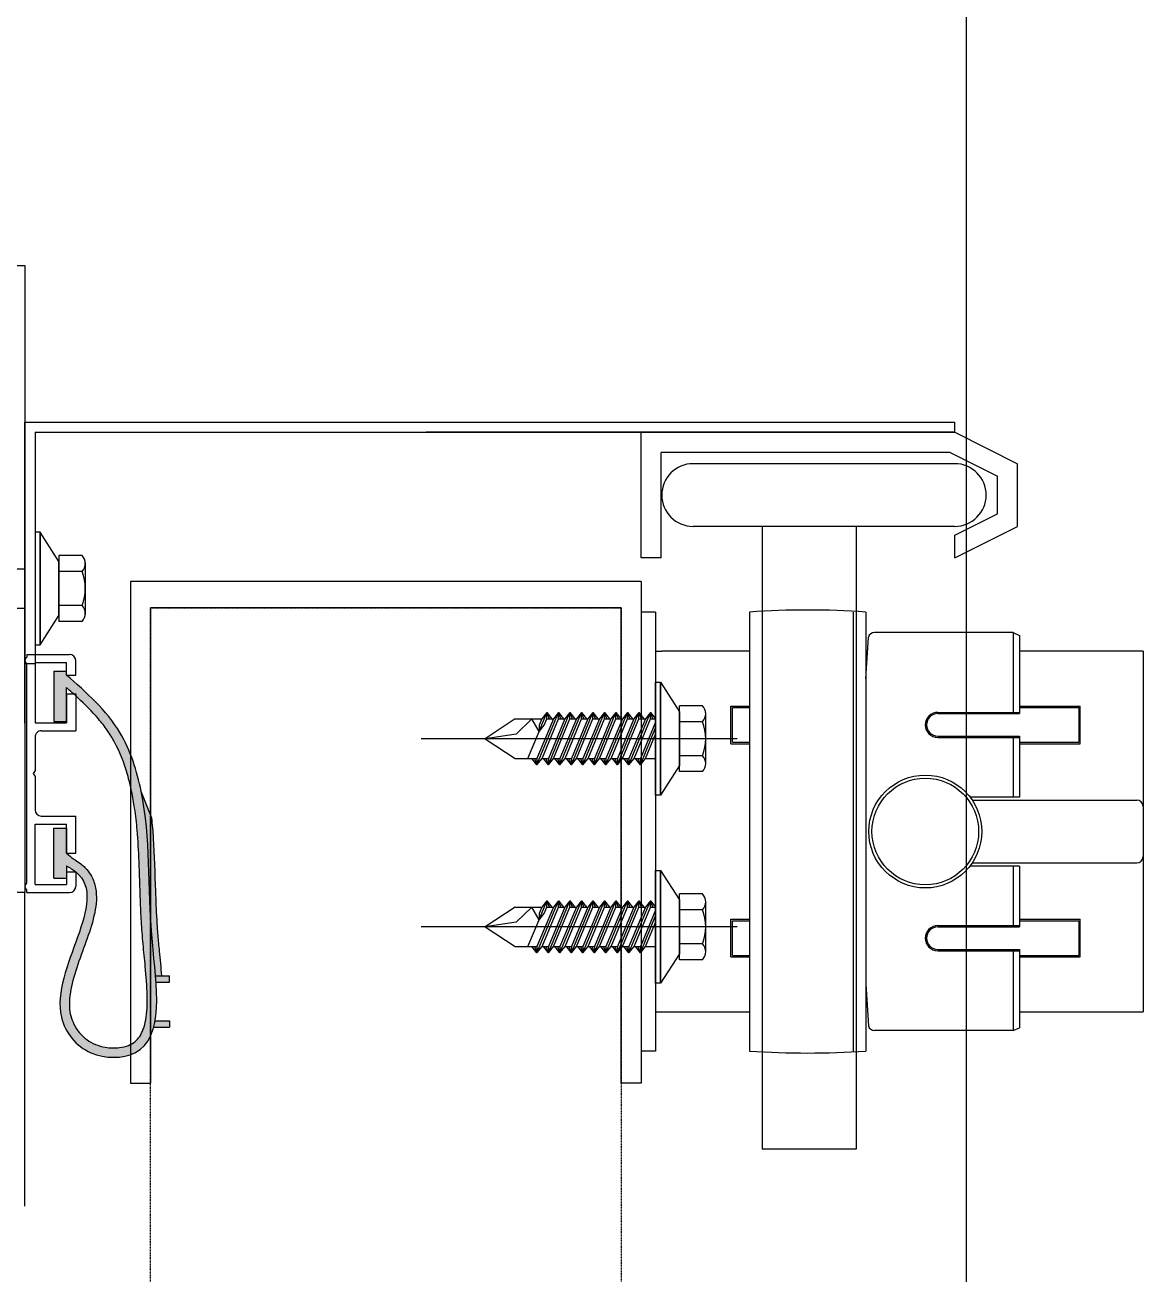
# Model space of a CAD drawing. Extents: x 152195838 to 160350639, y 364657247 to 370318102.
# Drawn here: x 157579797 to 157579975.2, y 365044721.1 to 365044920.2 of the extents above; entities that cross this region are included whole.
import ezdxf

# ---------------------------------------------------------------- set-up
doc = ezdxf.new("R2010")
doc.units = 0
doc.header["$MEASUREMENT"] = 0
doc.linetypes.add('HID', pattern=[2.3, 1.5, -0.8])
for name, color, linetype in [('4A.TEC 벽체 3', 4, 'CONTINUOUS'), ('A-DOOR-DOCKSEAL', 4, 'CONTINUOUS'), ('A-STEEL', 7, 'CONTINUOUS')]:
    doc.layers.add(name, color=color, linetype=linetype)
doc.layers.add('DEFPOINT', color=135, linetype='CONTINUOUS', plot=False)

# ---------------------------------------------------------------- blocks, each defined once
blk = doc.blocks.new('zw$BB1D')
at = {"layer": 'A-DOOR-DOCKSEAL', "ltscale": 0.2}
h = blk.add_hatch(color=9, dxfattribs=at)
h.dxf.hatch_style = 1
edge = h.paths.add_edge_path()
edge.add_line((226.6999999880791, 808.6000000536442), (226.6999999880791, 806.6000000536442))
edge.add_line((226.6999999880791, 806.6000000536442), (234.6999999880791, 806.6000000536442))
edge.add_line((234.6999999880791, 806.6000000536442), (234.6999999880791, 808.6000000536442))
edge.add_line((234.6999999880791, 808.6000000536442), (229.2957146093249, 808.6000000536442))
edge.add_spline(control_points=[(229.2957146167755, 808.6000000536442), (229.6303595304489, 808.9796684682369), (229.9646985530853, 809.3561377823353), (230.3000000119209, 809.7276048362255)], knot_values=[-102.6147864747465, -102.6147864747465, -102.6147864747465, -102.6147864747465, -101.1105262761424, -101.1105262761424, -101.1105262761424, -101.1105262761424], degree=3, periodic=0)
edge.add_line((230.3000000119209, 809.7276048362255), (230.3000000119209, 810.1000000536442))
edge.add_line((230.3000000119209, 810.1000000536442), (230.6381012797356, 810.1000000536442))
edge.add_spline(control_points=[(230.6381012797356, 810.1000000536442), (230.735857129097, 810.2070094048977), (230.8337303996086, 810.3135443031788), (232.0247062444687, 811.6016502678394), (233.1361045241356, 812.7187518179417), (234.88931620121, 814.2116848528385), (235.4880001544952, 814.6790026128292), (236.7241390943527, 815.5408888161182), (237.3599088191986, 815.9329294264317), (239.6141756176949, 817.1431148350239), (241.3657153248787, 817.8079092204571), (244.0538302063942, 818.5823899209499), (244.9598083496094, 818.8036584556103), (246.7596182227135, 819.1842174828053), (247.6500307321548, 819.3432354032993), (249.7106806635857, 819.6544098556042), (250.8783984184265, 819.7874686419964), (253.680243730545, 820.0328359901905), (255.3213847279549, 820.1174273192883), (259.0010759234428, 820.2584900557995), (261.0588532090187, 820.307376652956), (264.3303265571594, 820.4363819658756), (265.4515500664711, 820.4887071549892), (267.7682601809502, 820.6284233033657), (268.9660043120384, 820.7162118256092), (271.3867638707161, 820.9368814527988), (272.5933930873871, 821.0640008747578), (275.3483558297157, 821.3249942362309), (276.8900699615479, 821.4488495886326), (279.7717432379723, 821.5127210319042), (281.1115425825119, 821.450395077467), (282.798805475235, 821.1506160795689), (283.2999699115753, 821.021432608366), (284.1903395652771, 820.7001931965351), (284.5788925290108, 820.5087310373783), (285.2449412345886, 820.0671267807484), (285.5232095122337, 819.8183492720127), (285.9963756203651, 819.2374195158482), (286.1916135549545, 818.905784279108), (286.5125778317451, 818.0791455805302), (286.6330320835114, 817.5916186869144), (286.7866811156273, 816.3452548086643), (286.7701988220215, 815.5540985167027), (286.548090338707, 814.2443957030773), (286.3990674614906, 813.713199287653), (285.9974373579025, 812.7389848530293), (285.7406697869301, 812.2863572537899), (284.7979428768158, 811.0002294480801), (283.9493393301964, 810.2899523675442), (282.5643495321274, 809.593284279108), (282.1145812869072, 809.4236060678959), (281.1926076412201, 809.1859584152699), (280.7128242254257, 809.116586714983), (279.3517003059387, 809.0472588837147), (278.426034450531, 809.130648702383), (276.1828075647354, 809.5483564436436), (274.8345564007759, 809.9503414928913), (272.0903195738792, 810.8861269652843), (270.6946486234665, 811.4187758862972), (267.9280377030373, 812.3921765387058), (266.5581229925156, 812.8345758616924), (264.5416398048401, 813.2449431121349), (263.8787412643433, 813.3394809067249), (262.5588263869286, 813.4038384854794), (261.9006906151772, 813.3735585510731), (260.6027538776398, 813.1298235356808), (259.9626368284225, 812.9141031801701), (258.9988517165184, 812.3841920793056), (258.6504647731781, 812.1426285207272), (258.1623488664627, 811.7204251587391), (258.0053392648697, 811.5697856843472), (257.703735768795, 811.2495392262936), (257.5576714277267, 811.0776842534542), (257.1832112073898, 810.5947440564632), (256.9756710529327, 810.2809508144855), (256.6547855138779, 809.7704429924488), (256.5334930419922, 809.5697371661663), (255.6999999880791, 808.6000000536442)], knot_values=[-100.6054776744148, -100.6054776744148, -100.6054776744148, -100.6054776744148, -100.1679462813862, -100.1679462813862, -95.28942960280605, -95.28942960280605, -92.85017126351599, -92.85017126351599, -90.41091292422593, -90.41091292422593, -84.61950013415449, -84.61950013415449, -81.72379373911878, -81.72379373911878, -78.82808734408306, -78.82808734408306, -74.98539299803426, -74.98539299803426, -69.66656676681201, -69.66656676681201, -63.41667376863385, -63.41667376863385, -60.29172726954477, -60.29172726954477, -57.16678077045568, -57.16678077045568, -54.1735486210714, -54.1735486210714, -50.27423818874973, -50.27423818874973, -46.37492775642805, -46.37492775642805, -44.49890292105002, -44.49890292105002, -42.622878085672, -42.622878085672, -40.74685325029397, -40.74685325029397, -38.87082841491595, -38.87082841491595, -36.99480357953792, -36.99480357953792, -34.41666114050911, -34.41666114050911, -32.58340936956902, -32.58340936956902, -30.75015759862892, -30.75015759862892, -26.94738222369681, -26.94738222369681, -25.24343973426191, -25.24343973426191, -23.53949724482702, -23.53949724482702, -20.66572967644129, -20.66572967644129, -16.92410653492527, -16.92410653492527, -13.18248339340925, -13.18248339340925, -9.440860251893229, -9.440860251893229, -7.591044374500384, -7.591044374500384, -5.741228497107539, -5.741228497107539, -3.891412619714694, -3.891412619714694, -2.7687551913558, -2.7687551913558, -2.207426477176353, -2.207426477176353, -1.646097762996907, -1.646097762996907, -0.6570504809672653, -0.6570504809672653, 0, 0, 0, 0], degree=3, periodic=0)
edge.add_line((255.6999999880791, 808.6000000536442), (251.6999999880791, 808.6000000536442))
edge.add_line((251.6999999880791, 808.6000000536442), (251.6999999880791, 806.6000000536442))
edge.add_line((251.6999999880791, 806.6000000536442), (259.6999999880791, 806.6000000536442))
edge.add_line((259.6999999880791, 806.6000000536442), (259.6999999880791, 808.6000000536442))
edge.add_line((259.6999999880791, 808.6000000536442), (257.6999999880791, 808.6000000536442))
edge.add_spline(control_points=[(257.6999999880791, 808.6000000536442), (258.0210605859756, 809.1308684647083), (258.3421211242676, 809.6617369353771), (258.6999999880791, 810.1000000536442)], knot_values=[0, 0, 0, 0, 1.802775637731995, 1.802775637731995, 1.802775637731995, 1.802775637731995], degree=3, periodic=0)
edge.add_spline(control_points=[(258.6999999880791, 810.1000000536442), (263.3206800222397, 815.7585457265377), (277.4770170450211, 802.8910038769245), (288.5448977351189, 811.7829248607159), (288.451041996479, 820.0444125831127), (285.2894859313965, 822.0375781357288), (283.4487735033035, 822.5208703577518)], knot_values=[1.802775637715781, 1.802775637715781, 1.802775637715781, 1.802775637715781, 25.07894739914613, 32.43066306283472, 39.43827762384147, 45.3976733659044, 45.3976733659044, 45.3976733659044, 45.3976733659044], degree=3, periodic=0)
edge.add_line((283.4487735033035, 822.5208703577518), (283.4487735033035, 825.040066126734))
edge.add_line((283.4487735033035, 825.040066152811), (282.4487735033035, 825.040066152811))
edge.add_line((282.4487735033035, 825.040066152811), (282.4487735033035, 822.736137419939))
edge.add_spline(control_points=[(282.4487735033035, 822.736137419939), (280.6075268983841, 823.0540909469128), (278.4678827524185, 823.0331041514874), (276.2487735152245, 822.8859528005123)], knot_values=[46.4399996553246, 46.4399996553246, 46.4399996553246, 46.4399996553246, 52.01511252839615, 52.01511252839615, 52.01511252839615, 52.01511252839615], degree=3, periodic=0)
edge.add_line((276.2487735152245, 822.8859528005123), (276.2487735152245, 825.040066152811))
edge.add_line((276.2487735152245, 825.040066152811), (275.2487735152245, 825.040066152811))
edge.add_line((275.2487735152245, 825.040066152811), (275.2487735152245, 822.8121962249279))
edge.add_spline(control_points=[(275.2487735152245, 822.8121962249279), (273.4288048148155, 822.6657167971134), (261.7860792279243, 821.351804047823), (253.5794875621796, 822.0968762338161), (245.8919509649277, 820.5325494706631)], knot_values=[52.84870220721898, 52.84870220721898, 52.84870220721898, 52.84870220721898, 57.38249598827551, 81.36806896506658, 81.36806896506658, 81.36806896506658, 81.36806896506658], degree=3, periodic=0)
edge.add_spline(control_points=[(245.8919509649277, 820.5325494706631), (245.8727573156357, 820.5286437571049), (242.6621931195259, 819.8732129633427), (235.1234537959099, 817.5344022810459), (230.0995743274689, 811.7971203625202), (227.3000000119209, 808.6000000536442)], knot_values=[81.36806896506658, 81.36806896506658, 81.36806896506658, 81.36806896506658, 81.42795439420412, 91.38266572863111, 103.9119510143175, 103.9119510143175, 103.9119510143175, 103.9119510143175], degree=3, periodic=0)
edge.add_line((227.3000000119209, 808.6000000536442), (226.7000000104308, 808.6000000536442))
h = blk.add_hatch(color=9, dxfattribs=at)
h.dxf.hatch_style = 1
edge = h.paths.add_edge_path()
edge.add_line((245.8919511443483, 820.5325495071728), (250.1167522072792, 822.2078996002674))
edge.add_spline(control_points=[(250.1167522072792, 822.2078996002674), (251.1773732304573, 822.3294602930546), (252.2323192954063, 822.421405762434), (256.0524247288704, 822.683474034071), (258.8302575945854, 822.7403372824192), (263.2540718913078, 822.8920738995075), (264.771758556366, 822.9535925686359), (267.1436622738838, 823.0946927368641), (267.9501976966858, 823.149860650301), (269.6002294421196, 823.2818603813648), (270.4456495046616, 823.3608758747578), (272.6015904545784, 823.5730628669262), (273.9284952282906, 823.7104522287846), (275.2487735152245, 823.8153995573521)], knot_values=[-76.78903183339983, -76.78903183339983, -76.78903183339983, -76.78903183339983, -73.45698876538198, -73.45698876538198, -64.74521011062181, -64.74521011062181, -60.38932078324173, -60.38932078324173, -58.21137611955169, -58.21137611955169, -56.03343145586165, -56.03343145586165, -52.78284916281989, -52.78284916281989, -52.78284916281989, -52.78284916281989], degree=3, periodic=0)
edge.add_line((275.2487735152245, 823.8153995573521), (275.2487735152245, 822.8121962249279))
edge.add_spline(control_points=[(275.2487735152245, 822.8121962249279), (273.4288048148155, 822.6657167971134), (261.7860793041022, 821.3518040564198), (253.5794876695703, 822.0968762240661), (245.8919511443483, 820.5325495071729)], knot_values=[52.84870220721898, 52.84870220721898, 52.84870220721898, 52.84870220721898, 57.38249598827551, 81.36806877846564, 81.36806877846564, 81.36806877846564, 81.36806877846564], degree=3, periodic=0)
at = {"layer": '4A.TEC 벽체 3', "linetype": 'Continuous'}
blk.add_line((312, 802.0000000298023), (262, 802.0000000298023), dxfattribs=at)
at = {"layer": 'A-DOOR-DOCKSEAL', "color": 9, "ltscale": 0.2}
for p, q in [((223.5001702904701, 980.2008111774921), (223.5001702904701, 960.5008111894131)), ((223.5001702904701, 980.2008111774921), (281.0001702904701, 980.2008111774921)), ((248.2501702904701, 980.2008111774921), (256.2501702904701, 980.2008111774921)), ((281.0001702904701, 960.5008111894131), (281.0001702904701, 980.2008111774921)), ((247.2501702904701, 952.9841259419918), (247.2501702904701, 979.2008111774921)), ((257.2501702904701, 952.9841259419918), (257.2501702904701, 979.2008111774921)), ((232.2501702904701, 960.5008111894131), (232.2501702904701, 970.2008111774921)), ((238.2501702904701, 970.2008111774921), (232.2501702904701, 970.2008111774921)), ((232.5001702904701, 960.5008111894131), (232.5001702904701, 969.9508111774921)), ((232.5001702904701, 969.9508111774921), (238.0001702904701, 969.9508111774921)), ((238.0001702904701, 960.5008111894131), (238.0001702904701, 969.9508111774921)), ((238.2501702904701, 960.5008111894131), (238.2501702904701, 970.2008111774921)), ((266.2501702904701, 960.5008111894131), (266.2501702904701, 970.2008111774921)), ((272.2501702904701, 970.2008111774921), (266.2501702904701, 970.2008111774921)), ((266.5001702904701, 960.5008111894131), (266.5001702904701, 969.9508111774921)), ((266.5001702904701, 969.9508111774921), (272.0001702904701, 969.9508111774921)), ((272.0001702904701, 960.5008111894131), (272.0001702904701, 969.9508111774921)), ((272.2501702904701, 960.5008111894131), (272.2501702904701, 970.2008111774921)), ((188.6000000238419, 950.2008111476898), (193.6000000238419, 960.2008111476898)), ((203.6000000238419, 960.2008111774921), (193.6000000238419, 960.2008111476898)), ((208.6000000238419, 950.2008111774921), (203.6000000238419, 960.2008111774921)), ((220.5001702904701, 959.5008111894131), (220.9703502058983, 960.5008111894131)), ((220.9703502058983, 960.5008111894131), (233.4501702785492, 960.5008111894131)), ((233.2501702904701, 947.5008111894131), (233.2501702904701, 960.5008111894131)), ((233.4501702785492, 947.5008111894131), (233.4501702785492, 960.5008111894131)), ((237.0501702427864, 947.5008111894131), (237.0501702427864, 960.5008111894131)), ((237.0501702427864, 960.5008111894131), (246.7501702904701, 960.5008111894131)), ((237.2501702904701, 947.5008111894131), (237.2501702904701, 960.5008111894131)), ((246.7501702904701, 960.5008111894131), (246.7501702904701, 952.6247145831585)), ((257.7501702904701, 960.5008111894131), (267.4501702785492, 960.5008111894131)), ((257.7501702904701, 960.5008111894131), (257.7501702904701, 952.6247145831585)), ((267.2501702904701, 947.5008111894131), (267.2501702904701, 960.5008111894131)), ((267.4501702785492, 947.5008111894131), (267.4501702785492, 960.5008111894131)), ((271.0501702427864, 947.5008111894131), (271.0501702427864, 960.5008111894131)), ((271.0501702427864, 960.5008111894131), (283.5299903154373, 960.5008111894131)), ((271.2501702904701, 947.5008111894131), (271.2501702904701, 960.5008111894131)), ((284.0001702904701, 959.5008111894131), (283.5299903154373, 960.5008111894131)), ((220.5001702904701, 959.5008111894131), (220.5001702904701, 937.4142181575298)), ((220.5001702904701, 959.5008111894131), (233.4501702785492, 959.5008111894131)), ((237.0501702427864, 959.5008111894131), (246.7501702904701, 959.5008111894131)), ((257.7501702904701, 959.5008111894131), (267.4501702785492, 959.5008111894131)), ((271.0501702427864, 959.5008111894131), (284.0001702904701, 959.5008111894131)), ((284.0001702904701, 959.5008111894131), (284.0001702904701, 937.4142181575298)), ((191.8000000119209, 949.4453936219215), (195.5777087807655, 957.0008111596107)), ((201.6222912073135, 957.0008111894131), (195.5777087807655, 957.0008111596107)), ((205.0222912430763, 950.2008111774921), (201.6222912073135, 957.0008111894131)), ((187, 802), (187, 950.2008111476898)), ((188.6000000238419, 950.2008111476898), (187, 950.2008111476898)), ((188.6000000238419, 950.2008111476898), (188.6000000238419, 865.9372361898422)), ((188.6000000238419, 803.6000000238419), (188.6000000238419, 950.2008111476898)), ((193.6000000238419, 950.2008111476898), (193.6000000238419, 908.5008111596107)), ((203.6000000238419, 950.2008111774921), (203.6000000238419, 908.5008111894131)), ((208.6000000238419, 950.2008111774921), (205.0222912430763, 950.2008111774921)), ((191.8000000119209, 949.4453936219215), (191.8000000119209, 903.4008111357689)), ((227.9210307002068, 936.0008111894131), (221.256607234478, 936.4443330466747)), ((223.5001702904701, 936.1184046566486), (223.5001702904701, 936.0008111894131)), ((276.5793098211288, 936.0008111894131), (283.2437332868576, 936.4443330466747)), ((281.0001702904701, 936.1184046566486), (281.0001702904701, 936.0008111894131)), ((203.6000000238419, 934.5008111894131), (213.3999999761581, 934.5008111894131)), ((204.9479207396507, 934.5008111894131), (217.6501702666283, 934.5008111894131)), ((217.2501702904701, 936.0008111894131), (287.2501702904701, 936.0008111894131)), ((217.6501702666283, 934.5008111894131), (287.2501702904701, 934.5008111894131)), ((287.2501702904701, 934.5008111894131), (302.9118862748146, 934.5008111894131)), ((302.9118862748146, 934.5008111894131), (302.9118862748146, 919.5008111894131)), ((217.2501702904701, 934.0008111894131), (287.2501702904701, 934.0008111894131)), ((203.6000000238419, 919.5008111894131), (213.3999999761581, 919.5008111894131)), ((204.9479207396507, 919.5008111894131), (217.6501702666283, 919.5008111894131)), ((217.2501702904701, 919.5008111894131), (287.2501702904701, 919.5008111894131)), ((217.6501702666283, 919.5008111894131), (287.2501702904701, 919.5008111894131)), ((287.2501702904701, 919.5008111894131), (302.9118862748146, 919.5008111894131)), ((217.2501702904701, 917.5008111894131), (287.2501702904701, 917.5008111894131)), ((223.5001702904701, 917.5008111894131), (223.5001702904701, 903.5008111894131)), ((232.2501702904701, 914.5008111894131), (232.2501702904701, 917.5008111894131)), ((232.5001702904701, 914.7508111894131), (232.5001702904701, 917.5008111894131)), ((238.0001702904701, 914.7508111894131), (238.0001702904701, 917.5008111894131)), ((238.2501702904701, 914.5008111894131), (238.2501702904701, 917.5008111894131)), ((266.2501702904701, 914.5008111894131), (266.2501702904701, 917.5008111894131)), ((266.5001702904701, 914.7508111894131), (266.5001702904701, 917.5008111894131)), ((272.0001702904701, 914.7508111894131), (272.0001702904701, 917.5008111894131)), ((272.2501702904701, 914.5008111894131), (272.2501702904701, 917.5008111894131)), ((281.0001702904701, 902.5008111894131), (281.0001702904701, 917.5008111894131)), ((238.2501702904701, 914.5008111894131), (232.2501702904701, 914.5008111894131)), ((238.0001702904701, 914.7508111894131), (232.5001702904701, 914.7508111894131)), ((237.4501702785492, 915.5008111894131), (237.4501702785492, 865.1478964984417)), ((272.2501702904701, 914.5008111894131), (266.2501702904701, 914.5008111894131)), ((272.0001702904701, 914.7508111894131), (266.5001702904701, 914.7508111894131)), ((267.4501702785492, 915.5008111894131), (267.4501702785492, 865.1478964984417)), ((241.5204896330833, 910.5008111894131), (233.3798508644104, 910.5008111894131)), ((271.5204896330833, 910.5008111894131), (263.3798508644104, 910.5008111894131)), ((232.2001702785492, 910.0008111894131), (232.2001702785492, 906.300811201334)), ((234.7366240024567, 910.0008111894131), (234.7366240024567, 906.300811201334)), ((240.1637165546417, 910.0008111894131), (240.1637165546417, 906.300811201334)), ((242.7001702785492, 910.0008111894131), (242.7001702785492, 906.300811201334)), ((262.2001702785492, 910.0008111894131), (262.2001702785492, 906.300811201334)), ((264.7366240024567, 910.0008111894131), (264.7366240024567, 906.300811201334)), ((270.1637165546417, 910.0008111894131), (270.1637165546417, 906.300811201334)), ((272.7001702785492, 910.0008111894131), (272.7001702785492, 906.300811201334)), ((242.7001702785492, 906.300811201334), (232.2001702785492, 906.300811201334)), ((272.7001702785492, 906.300811201334), (262.2001702785492, 906.300811201334)), ((208.6000000238419, 903.4008111655712), (191.8000000119209, 903.4008111357689)), ((208.6000000238419, 903.4008111655712), (208.6000000238419, 900.2008111774921)), ((217.2501702904701, 902.5008111894131), (287.2501702904701, 902.5008111894131)), ((217.2501702904701, 902.5008111894131), (217.2501702904701, 900.2008111774921)), ((223.5001702904701, 902.5008111894131), (223.5001702904701, 903.5008111894131)), ((234.3001702427864, 901.6853574812412), (234.3001702427864, 902.5008111894131)), ((241.6001702547073, 900.1009316146374), (235.6955689191818, 902.5008111894131)), ((240.6001702547073, 900.9050318300724), (240.6001702547073, 902.5008111894131)), ((264.3001702427864, 901.6853574812412), (264.3001702427864, 902.5008111894131)), ((271.6001702547073, 900.1009316146374), (265.6955689191818, 902.5008111894131)), ((270.6001702547073, 900.9050318300724), (270.6001702547073, 902.5008111894131)), ((281.0001702904701, 902.5008111894131), (281.0001702904701, 903.5008111894131)), ((287.2501702904701, 902.5008111894131), (287.2501702904701, 900.2008111774921)), ((208.6000000238419, 900.2008111774921), (188.6000000238419, 900.2008111476898)), ((212.3999999761581, 900.2008111774921), (212.3999999761581, 818.800811201334)), ((212.3999999761581, 900.2008111774921), (292.3999999761581, 900.2008111774921)), ((217.2501702904701, 900.2008111774921), (287.2501702904701, 900.2008111774921)), ((241.6001702547073, 898.2679316103458), (233.3001702427864, 901.6853574812412)), ((241.6001702547073, 898.2679316103458), (233.3001702427864, 901.6853574812412)), ((234.3001702427864, 899.8523574769497), (234.3001702427864, 900.8812573254108)), ((271.6001702547073, 898.2679316103458), (263.3001702427864, 901.6853574812412)), ((271.6001702547073, 898.2679316103458), (263.3001702427864, 901.6853574812412)), ((264.3001702427864, 899.8523574769497), (264.3001702427864, 900.8812573254108)), ((292.3999999761581, 900.2008111774921), (292.3999999761581, 897.0008111894131)), ((241.6001702547073, 896.4349316060543), (233.3001702427864, 899.8523574769497)), ((241.6001702547073, 896.4349316060543), (233.3001702427864, 899.8523574769497)), ((234.3001702427864, 898.0193575322628), (234.3001702427864, 899.0482573211193)), ((240.6001702547073, 899.0720318257809), (240.6001702547073, 900.1009316146374)), ((240.6001702547073, 897.2390318214893), (240.6001702547073, 898.2679316103458)), ((271.6001702547073, 896.4349316060543), (263.3001702427864, 899.8523574769497)), ((271.6001702547073, 896.4349316060543), (263.3001702427864, 899.8523574769497)), ((264.3001702427864, 898.0193575322628), (264.3001702427864, 899.0482573211193)), ((270.6001702547073, 899.0720318257809), (270.6001702547073, 900.1009316146374)), ((270.6001702547073, 897.2390318214893), (270.6001702547073, 898.2679316103458)), ((216.6000000238419, 897.0008111894131), (216.6000000238419, 822.0008111894131)), ((292.3999999761581, 897.0008111894131), (216.6000000238419, 897.0008111894131)), ((241.6001702547073, 894.6019316017628), (233.3001702427864, 898.0193575322628)), ((241.6001702547073, 894.6019316017628), (233.3001702427864, 898.0193575322628)), ((241.6001702547073, 892.7689316570759), (233.3001702427864, 896.1863575279713)), ((241.6001702547073, 892.7689316570759), (233.3001702427864, 896.1863575279713)), ((234.3001702427864, 896.1863575279713), (234.3001702427864, 897.2152573168278)), ((240.6001702547073, 895.4060318171978), (240.6001702547073, 896.4349316060543)), ((271.6001702547073, 894.6019316017628), (263.3001702427864, 898.0193575322628)), ((271.6001702547073, 894.6019316017628), (263.3001702427864, 898.0193575322628)), ((271.6001702547073, 892.7689316570759), (263.3001702427864, 896.1863575279713)), ((271.6001702547073, 892.7689316570759), (263.3001702427864, 896.1863575279713)), ((264.3001702427864, 896.1863575279713), (264.3001702427864, 897.2152573168278)), ((270.6001702547073, 895.4060318171978), (270.6001702547073, 896.4349316060543)), ((241.6001702547073, 890.9359316527843), (233.3001702427864, 894.3533575236797)), ((241.6001702547073, 890.9359316527843), (233.3001702427864, 894.3533575236797)), ((234.3001702427864, 894.3533575236797), (234.3001702427864, 895.3822573125362)), ((240.6001702547073, 893.5730318129063), (240.6001702547073, 894.6019316017628)), ((271.6001702547073, 890.9359316527843), (263.3001702427864, 894.3533575236797)), ((271.6001702547073, 890.9359316527843), (263.3001702427864, 894.3533575236797)), ((264.3001702427864, 894.3533575236797), (264.3001702427864, 895.3822573125362)), ((270.6001702547073, 893.5730318129063), (270.6001702547073, 894.6019316017628)), ((241.6001702547073, 889.1029316484928), (233.3001702427864, 892.5203575193882)), ((241.6001702547073, 889.1029316484928), (233.3001702427864, 892.5203575193882)), ((234.3001702427864, 892.5203575193882), (234.3001702427864, 893.5492573082447)), ((240.6001702547073, 891.7400318086147), (240.6001702547073, 892.7689316570759)), ((271.6001702547073, 889.1029316484928), (263.3001702427864, 892.5203575193882)), ((271.6001702547073, 889.1029316484928), (263.3001702427864, 892.5203575193882)), ((264.3001702427864, 892.5203575193882), (264.3001702427864, 893.5492573082447)), ((270.6001702547073, 891.7400318086147), (270.6001702547073, 892.7689316570759)), ((241.6001702547073, 887.2699316442013), (233.3001702427864, 890.6873575150967)), ((241.6001702547073, 887.2699316442013), (233.3001702427864, 890.6873575150967)), ((234.3001702427864, 890.6873575150967), (234.3001702427864, 891.7162573039532)), ((240.6001702547073, 889.9070318639278), (240.6001702547073, 890.9359316527843)), ((271.6001702547073, 887.2699316442013), (263.3001702427864, 890.6873575150967)), ((271.6001702547073, 887.2699316442013), (263.3001702427864, 890.6873575150967)), ((264.3001702427864, 890.6873575150967), (264.3001702427864, 891.7162573039532)), ((270.6001702547073, 889.9070318639278), (270.6001702547073, 890.9359316527843)), ((241.6001702547073, 885.4369316399097), (233.3001702427864, 888.8543575108051)), ((241.6001702547073, 885.4369316399097), (233.3001702427864, 888.8543575108051)), ((234.3001702427864, 888.8543575108051), (234.3001702427864, 889.8832572996616)), ((240.6001702547073, 888.0740318596363), (240.6001702547073, 889.1029316484928)), ((271.6001702547073, 885.4369316399097), (263.3001702427864, 888.8543575108051)), ((271.6001702547073, 885.4369316399097), (263.3001702427864, 888.8543575108051)), ((264.3001702427864, 888.8543575108051), (264.3001702427864, 889.8832572996616)), ((270.6001702547073, 888.0740318596363), (270.6001702547073, 889.1029316484928)), ((241.6001702547073, 883.6039316356182), (233.3001702427864, 887.0213575065136)), ((241.6001702547073, 883.6039316356182), (233.3001702427864, 887.0213575065136)), ((234.3001702427864, 887.0213575065136), (234.3001702427864, 888.0502572953701)), ((240.6001702547073, 886.2410318553448), (240.6001702547073, 887.2699316442013)), ((271.6001702547073, 883.6039316356182), (263.3001702427864, 887.0213575065136)), ((271.6001702547073, 883.6039316356182), (263.3001702427864, 887.0213575065136)), ((264.3001702427864, 887.0213575065136), (264.3001702427864, 888.0502572953701)), ((270.6001702547073, 886.2410318553448), (270.6001702547073, 887.2699316442013)), ((236.3083362579346, 883.9497810900211), (233.3001702427864, 885.1883575022221)), ((236.3083362579346, 883.9497810900211), (233.3001702427864, 885.1883575022221)), ((234.3001702427864, 885.1883575022221), (234.3001702427864, 886.2172572910786)), ((234.3001702427864, 880.1318111717701), (234.3001702427864, 884.384257286787)), ((240.6001702547073, 884.4080318510532), (240.6001702547073, 885.4369316399097)), ((266.3083362579346, 883.9497810900211), (263.3001702427864, 885.1883575022221)), ((266.3083362579346, 883.9497810900211), (263.3001702427864, 885.1883575022221)), ((264.3001702427864, 885.1883575022221), (264.3001702427864, 886.2172572910786)), ((264.3001702427864, 880.1318111717701), (264.3001702427864, 884.384257286787)), ((270.6001702547073, 884.4080318510532), (270.6001702547073, 885.4369316399097)), ((240.6001702547073, 880.1318111717701), (240.6001702547073, 883.6039316356182)), ((270.6001702547073, 880.1318111717701), (270.6001702547073, 883.6039316356182)), ((276.2487735152245, 825.040066152811), (275.2487735152245, 825.040066152811)), ((275.2487735152245, 822.8121962249279), (275.2487735152245, 825.040066152811)), ((276.2487735152245, 822.8859528005123), (276.2487735152245, 825.040066152811)), ((282.4487735033035, 825.040066152811), (283.4487735033035, 825.040066152811)), ((282.4487735033035, 822.736137419939), (282.4487735033035, 825.040066152811)), ((283.4487735033035, 822.5208703577518), (283.4487735033035, 825.040066152811)), ((216.6000000238419, 822.0008111894131), (292.3999999761581, 822.0008111894131)), ((250.1167522072792, 822.2078996002674), (245.8919509649277, 820.5325494706631)), ((212.3999999761581, 818.800811201334), (292.3999999761581, 818.800811201334)), ((208.25, 811.1000000536442), (208.25, 807.4000000059605)), ((209.4296805858612, 811.6000000536442), (217.5703193545341, 811.6000000536442)), ((210.7864537239075, 811.1000000536442), (210.7864537239075, 807.4000000059605)), ((216.2135462164879, 811.1000000536442), (216.2135462164879, 807.4000000059605)), ((218.75, 811.1000000536442), (218.75, 807.4000000059605)), ((224, 802.3000000417233), (224, 809.1000000536442)), ((227.3000000119209, 810.1000000536442), (225, 810.1000000536442)), ((227.3000000119209, 808.6000000536442), (225.3000000119209, 808.6000000536442)), ((225.3000000119209, 803.6000000536442), (225.3000000119209, 808.6000000536442)), ((227.3000000119209, 808.6000000536442), (226.6999999880791, 808.6000000536442)), ((226.6999999880791, 806.6000000536442), (226.6999999880791, 808.6000000536442)), ((227.3000000119209, 808.6000000536442), (227.3000000119209, 810.1000000536442)), ((234.6999999880791, 808.6000000536442), (229.2957146167755, 808.6000000536442)), ((230.3000000119209, 808.6000000536442), (230.3000000119209, 810.1000000536442)), ((230.3000000119209, 810.1000000536442), (236.1999999880791, 810.1000000536442)), ((230.3000000119209, 808.6000000536442), (234.8999999761581, 808.6000000536442)), ((234.6999999880791, 806.6000000536442), (234.6999999880791, 808.6000000536442)), ((234.8999999761581, 803.6000000536442), (234.8999999761581, 808.6000000536442)), ((236.1999999880791, 804.6000000536442), (236.1999999880791, 810.1000000536442)), ((249.8000000119209, 804.6000000536442), (249.8000000119209, 810.1000000536442)), ((255.6999999880791, 810.1000000536442), (249.8000000119209, 810.1000000536442)), ((255.6999999880791, 808.6000000536442), (251.0999999642372, 808.6000000536442)), ((251.0999999642372, 803.6000000536442), (251.0999999642372, 808.6000000536442)), ((251.6999999880791, 806.6000000536442), (251.6999999880791, 808.6000000536442)), ((251.6999999880791, 808.6000000536442), (255.6999999880791, 808.6000000536442)), ((255.6999999880791, 808.6000000536442), (255.6999999880791, 810.1000000536442)), ((257.6999999880791, 808.6000000536442), (259.6999999880791, 808.6000000536442)), ((258.6999999880791, 810.1000000536442), (261, 810.1000000536442)), ((258.6999999880791, 808.6000000536442), (258.6999999880791, 810.1000000536442)), ((258.6999999880791, 808.6000000536442), (260.6999999880791, 808.6000000536442)), ((259.6999999880791, 806.6000000536442), (259.6999999880791, 808.6000000536442)), ((260.6999999880791, 803.6000000536442), (260.6999999880791, 808.6000000536442)), ((262, 802.3000000417233), (262, 809.1000000536442)), ((208.25, 807.4000000059605), (218.75, 807.4000000059605)), ((226.6999999880791, 806.6000000536442), (234.6999999880791, 806.6000000536442)), ((259.6999999880791, 806.6000000536442), (251.6999999880791, 806.6000000536442)), ((188.6000000238419, 803.6000000238419), (225.4999998211861, 803.6000000536442)), ((225.3000000119209, 803.6000000536442), (234.8999999761581, 803.6000000536442)), ((225.4999998211861, 803.6000000536442), (225.4999998211861, 802.0000000298023)), ((237.1999999880791, 803.6000000536442), (242.5, 803.6000000536442)), ((242.5, 803.6000000536442), (243, 803.3000000417233)), ((243, 803.3000000417233), (243.5, 803.6000000536442)), ((243.5, 803.6000000536442), (248.8000000119209, 803.6000000536442)), ((260.6999999880791, 803.6000000536442), (251.0999999642372, 803.6000000536442)), ((234.9557422399521, 802.0000000298023), (187, 802)), ((210.3500000238419, 793.1264654099941), (210.3499999642372, 802.0000000298023)), ((216.6500000357628, 793.906791061163), (216.6499999761581, 802.0000000298023)), ((224, 802.3000000417233), (224.4399999976158, 802.3000000417233)), ((260.4419798851013, 802.3000000417233), (225.5580201148987, 802.3000000417233)), ((262, 802.3000000417233), (261.5600000023842, 802.3000000417233))]:
    blk.add_line(p, q, dxfattribs=at)
for points in [[(233.1501702666283, 906.300811201334), (241.7501702904701, 906.300811201334), (246.4501702785492, 903.300811201334), (228.4501702785492, 903.300811201334)], [(263.1501702666283, 906.300811201334), (271.7501702904701, 906.300811201334), (276.4501702785492, 903.300811201334), (258.4501702785492, 903.300811201334)], [(228.4501702785492, 903.300811201334), (246.4501702785492, 903.300811201334), (246.4501702785492, 902.5008111894131), (228.4501702785492, 902.5008111894131)], [(258.4501702785492, 903.300811201334), (276.4501702785492, 903.300811201334), (276.4501702785492, 902.5008111894131), (258.4501702785492, 902.5008111894131)], [(233.3001702427864, 901.6853574812412), (234.3001702427864, 900.8812573254108), (240.6001702547073, 898.2679316103458), (241.6001702547073, 898.2679316103458), (240.6001702547073, 899.0720318257809), (234.3001702427864, 901.6853574812412)], [(263.3001702427864, 901.6853574812412), (264.3001702427864, 900.8812573254108), (270.6001702547073, 898.2679316103458), (271.6001702547073, 898.2679316103458), (270.6001702547073, 899.0720318257809), (264.3001702427864, 901.6853574812412)], [(233.3001702427864, 899.8523574769497), (234.3001702427864, 899.0482573211193), (240.6001702547073, 896.4349316060543), (241.6001702547073, 896.4349316060543), (240.6001702547073, 897.2390318214893), (234.3001702427864, 899.8523574769497)], [(263.3001702427864, 899.8523574769497), (264.3001702427864, 899.0482573211193), (270.6001702547073, 896.4349316060543), (271.6001702547073, 896.4349316060543), (270.6001702547073, 897.2390318214893), (264.3001702427864, 899.8523574769497)], [(233.3001702427864, 898.0193575322628), (234.3001702427864, 897.2152573168278), (240.6001702547073, 894.6019316017628), (241.6001702547073, 894.6019316017628), (240.6001702547073, 895.4060318171978), (234.3001702427864, 898.0193575322628)], [(233.3001702427864, 896.1863575279713), (234.3001702427864, 895.3822573125362), (240.6001702547073, 892.7689316570759), (241.6001702547073, 892.7689316570759), (240.6001702547073, 893.5730318129063), (234.3001702427864, 896.1863575279713)], [(263.3001702427864, 898.0193575322628), (264.3001702427864, 897.2152573168278), (270.6001702547073, 894.6019316017628), (271.6001702547073, 894.6019316017628), (270.6001702547073, 895.4060318171978), (264.3001702427864, 898.0193575322628)], [(263.3001702427864, 896.1863575279713), (264.3001702427864, 895.3822573125362), (270.6001702547073, 892.7689316570759), (271.6001702547073, 892.7689316570759), (270.6001702547073, 893.5730318129063), (264.3001702427864, 896.1863575279713)], [(233.3001702427864, 894.3533575236797), (234.3001702427864, 893.5492573082447), (240.6001702547073, 890.9359316527843), (241.6001702547073, 890.9359316527843), (240.6001702547073, 891.7400318086147), (234.3001702427864, 894.3533575236797)], [(263.3001702427864, 894.3533575236797), (264.3001702427864, 893.5492573082447), (270.6001702547073, 890.9359316527843), (271.6001702547073, 890.9359316527843), (270.6001702547073, 891.7400318086147), (264.3001702427864, 894.3533575236797)], [(233.3001702427864, 892.5203575193882), (234.3001702427864, 891.7162573039532), (240.6001702547073, 889.1029316484928), (241.6001702547073, 889.1029316484928), (240.6001702547073, 889.9070318639278), (234.3001702427864, 892.5203575193882)], [(263.3001702427864, 892.5203575193882), (264.3001702427864, 891.7162573039532), (270.6001702547073, 889.1029316484928), (271.6001702547073, 889.1029316484928), (270.6001702547073, 889.9070318639278), (264.3001702427864, 892.5203575193882)], [(233.3001702427864, 890.6873575150967), (234.3001702427864, 889.8832572996616), (240.6001702547073, 887.2699316442013), (241.6001702547073, 887.2699316442013), (240.6001702547073, 888.0740318596363), (234.3001702427864, 890.6873575150967)], [(263.3001702427864, 890.6873575150967), (264.3001702427864, 889.8832572996616), (270.6001702547073, 887.2699316442013), (271.6001702547073, 887.2699316442013), (270.6001702547073, 888.0740318596363), (264.3001702427864, 890.6873575150967)], [(233.3001702427864, 888.8543575108051), (234.3001702427864, 888.0502572953701), (240.6001702547073, 885.4369316399097), (241.6001702547073, 885.4369316399097), (240.6001702547073, 886.2410318553448), (234.3001702427864, 888.8543575108051)], [(263.3001702427864, 888.8543575108051), (264.3001702427864, 888.0502572953701), (270.6001702547073, 885.4369316399097), (271.6001702547073, 885.4369316399097), (270.6001702547073, 886.2410318553448), (264.3001702427864, 888.8543575108051)], [(233.3001702427864, 887.0213575065136), (234.3001702427864, 886.2172572910786), (240.6001702547073, 883.6039316356182), (241.6001702547073, 883.6039316356182), (240.6001702547073, 884.4080318510532), (234.3001702427864, 887.0213575065136)], [(263.3001702427864, 887.0213575065136), (264.3001702427864, 886.2172572910786), (270.6001702547073, 883.6039316356182), (271.6001702547073, 883.6039316356182), (270.6001702547073, 884.4080318510532), (264.3001702427864, 887.0213575065136)], [(233.3001702427864, 885.1883575022221), (234.3001702427864, 884.384257286787), (235.3083362579346, 883.9497810900211), (236.3083362579346, 883.9497810900211), (235.3083362579346, 884.7538813054562), (234.3001702427864, 885.1883575022221)], [(263.3001702427864, 885.1883575022221), (264.3001702427864, 884.384257286787), (265.3083362579346, 883.9497810900211), (266.3083362579346, 883.9497810900211), (265.3083362579346, 884.7538813054562), (264.3001702427864, 885.1883575022221)], [(217.7999999523163, 807.4000000059605), (209.1999999880791, 807.4000000059605), (204.5, 804.4000000059605), (222.5, 804.4000000059605)], [(222.5, 804.4000000059605), (204.5, 804.4000000059605), (204.5, 803.6000000536442), (222.5, 803.6000000536442)]]:
    blk.add_lwpolyline(points, close=True, dxfattribs=at)
for points in [[(234.3001702427864, 902.0874076187611), (233.3001702427864, 901.6853574812412), (234.3001702427864, 902.4894576966763)], [(234.8147293925285, 902.5008111894131), (240.6001702547073, 900.1009316146374), (241.6001702547073, 900.1009316146374), (240.6001702547073, 900.9050318300724), (236.7531909346581, 902.5008111894131)], [(264.3001702427864, 902.0874076187611), (263.3001702427864, 901.6853574812412), (264.3001702427864, 902.4894576966763)], [(264.8147293925285, 902.5008111894131), (270.6001702547073, 900.1009316146374), (271.6001702547073, 900.1009316146374), (270.6001702547073, 900.9050318300724), (266.7531909346581, 902.5008111894131)], [(234.3001702427864, 900.2544076144695), (233.3001702427864, 899.8523574769497), (234.3001702427864, 900.6564576923847)], [(264.3001702427864, 900.2544076144695), (263.3001702427864, 899.8523574769497), (264.3001702427864, 900.6564576923847)], [(234.3001702427864, 898.421407610178), (233.3001702427864, 898.0193575322628), (234.3001702427864, 898.8234576880932)], [(240.6001702547073, 899.6988815367222), (241.6001702547073, 900.1009316146374), (240.6001702547073, 899.2968313992023)], [(240.6001702547073, 897.8658815324306), (241.6001702547073, 898.2679316103458), (240.6001702547073, 897.4638313949108)], [(240.6001702547073, 897.8658815324306), (241.6001702547073, 898.2679316103458), (240.6001702547073, 897.4638313949108)], [(264.3001702427864, 898.421407610178), (263.3001702427864, 898.0193575322628), (264.3001702427864, 898.8234576880932)], [(270.6001702547073, 899.6988815367222), (271.6001702547073, 900.1009316146374), (270.6001702547073, 899.2968313992023)], [(270.6001702547073, 897.8658815324306), (271.6001702547073, 898.2679316103458), (270.6001702547073, 897.4638313949108)], [(270.6001702547073, 897.8658815324306), (271.6001702547073, 898.2679316103458), (270.6001702547073, 897.4638313949108)], [(234.3001702427864, 896.5884076058865), (233.3001702427864, 896.1863575279713), (234.3001702427864, 896.9904576838017)], [(240.6001702547073, 896.0328815281391), (241.6001702547073, 896.4349316060543), (240.6001702547073, 895.6308314502239)], [(240.6001702547073, 896.0328815281391), (241.6001702547073, 896.4349316060543), (240.6001702547073, 895.6308314502239)], [(264.3001702427864, 896.5884076058865), (263.3001702427864, 896.1863575279713), (264.3001702427864, 896.9904576838017)], [(270.6001702547073, 896.0328815281391), (271.6001702547073, 896.4349316060543), (270.6001702547073, 895.6308314502239)], [(270.6001702547073, 896.0328815281391), (271.6001702547073, 896.4349316060543), (270.6001702547073, 895.6308314502239)], [(234.3001702427864, 894.7554076015949), (233.3001702427864, 894.3533575236797), (234.3001702427864, 895.1574577391148)], [(240.6001702547073, 894.1998815238476), (241.6001702547073, 894.6019316017628), (240.6001702547073, 893.7978314459324)], [(240.6001702547073, 894.1998815238476), (241.6001702547073, 894.6019316017628), (240.6001702547073, 893.7978314459324)], [(264.3001702427864, 894.7554076015949), (263.3001702427864, 894.3533575236797), (264.3001702427864, 895.1574577391148)], [(270.6001702547073, 894.1998815238476), (271.6001702547073, 894.6019316017628), (270.6001702547073, 893.7978314459324)], [(270.6001702547073, 894.1998815238476), (271.6001702547073, 894.6019316017628), (270.6001702547073, 893.7978314459324)], [(234.3001702427864, 892.9224075973034), (233.3001702427864, 892.5203575193882), (234.3001702427864, 893.3244577348232)], [(240.6001702547073, 892.366881519556), (241.6001702547073, 892.7689316570759), (240.6001702547073, 891.9648314416409)], [(240.6001702547073, 892.366881519556), (241.6001702547073, 892.7689316570759), (240.6001702547073, 891.9648314416409)], [(264.3001702427864, 892.9224075973034), (263.3001702427864, 892.5203575193882), (264.3001702427864, 893.3244577348232)], [(270.6001702547073, 892.366881519556), (271.6001702547073, 892.7689316570759), (270.6001702547073, 891.9648314416409)], [(270.6001702547073, 892.366881519556), (271.6001702547073, 892.7689316570759), (270.6001702547073, 891.9648314416409)], [(234.3001702427864, 891.0894075930119), (233.3001702427864, 890.6873575150967), (234.3001702427864, 891.4914577305317)], [(240.6001702547073, 890.5338815152645), (241.6001702547073, 890.9359316527843), (240.6001702547073, 890.1318314373493)], [(240.6001702547073, 890.5338815152645), (241.6001702547073, 890.9359316527843), (240.6001702547073, 890.1318314373493)], [(264.3001702427864, 891.0894075930119), (263.3001702427864, 890.6873575150967), (264.3001702427864, 891.4914577305317)], [(270.6001702547073, 890.5338815152645), (271.6001702547073, 890.9359316527843), (270.6001702547073, 890.1318314373493)], [(270.6001702547073, 890.5338815152645), (271.6001702547073, 890.9359316527843), (270.6001702547073, 890.1318314373493)], [(234.3001702427864, 889.2564075887203), (233.3001702427864, 888.8543575108051), (234.3001702427864, 889.6584577262402)], [(240.6001702547073, 888.700881510973), (241.6001702547073, 889.1029316484928), (240.6001702547073, 888.2988314330578)], [(240.6001702547073, 888.700881510973), (241.6001702547073, 889.1029316484928), (240.6001702547073, 888.2988314330578)], [(264.3001702427864, 889.2564075887203), (263.3001702427864, 888.8543575108051), (264.3001702427864, 889.6584577262402)], [(270.6001702547073, 888.700881510973), (271.6001702547073, 889.1029316484928), (270.6001702547073, 888.2988314330578)], [(270.6001702547073, 888.700881510973), (271.6001702547073, 889.1029316484928), (270.6001702547073, 888.2988314330578)], [(234.3001702427864, 887.4234075844288), (233.3001702427864, 887.0213575065136), (234.3001702427864, 887.8254577219486)], [(240.6001702547073, 886.8678815066814), (241.6001702547073, 887.2699316442013), (240.6001702547073, 886.4658314287663)], [(240.6001702547073, 886.8678815066814), (241.6001702547073, 887.2699316442013), (240.6001702547073, 886.4658314287663)], [(264.3001702427864, 887.4234075844288), (263.3001702427864, 887.0213575065136), (264.3001702427864, 887.8254577219486)], [(270.6001702547073, 886.8678815066814), (271.6001702547073, 887.2699316442013), (270.6001702547073, 886.4658314287663)], [(270.6001702547073, 886.8678815066814), (271.6001702547073, 887.2699316442013), (270.6001702547073, 886.4658314287663)], [(234.3001702427864, 885.5904075801373), (233.3001702427864, 885.1883575022221), (234.3001702427864, 885.9924577176571)], [(240.6001702547073, 885.0348815023899), (241.6001702547073, 885.4369316399097), (240.6001702547073, 884.6328314244747)], [(240.6001702547073, 885.0348815023899), (241.6001702547073, 885.4369316399097), (240.6001702547073, 884.6328314244747)], [(264.3001702427864, 885.5904075801373), (263.3001702427864, 885.1883575022221), (264.3001702427864, 885.9924577176571)], [(270.6001702547073, 885.0348815023899), (271.6001702547073, 885.4369316399097), (270.6001702547073, 884.6328314244747)], [(270.6001702547073, 885.0348815023899), (271.6001702547073, 885.4369316399097), (270.6001702547073, 884.6328314244747)], [(240.6001702547073, 882.1729817092419), (236.3118678331375, 883.9775041639805), (234.3001702427864, 882.8061474859715), (236.7182358503342, 880.3051426708698), (237.4501702785492, 875.3318111598492)], [(240.6001702547073, 883.2018814980984), (241.6001702547073, 883.6039316356182), (240.6001702547073, 882.7998314201832)], [(240.6001702547073, 883.2018814980984), (241.6001702547073, 883.6039316356182), (240.6001702547073, 882.7998314201832)], [(270.6001702547073, 882.1729817092419), (266.3118678331375, 883.9775041639805), (264.3001702427864, 882.8061474859715), (266.7182358503342, 880.3051426708698), (267.4501702785492, 875.3318111598492)], [(270.6001702547073, 883.2018814980984), (271.6001702547073, 883.6039316356182), (270.6001702547073, 882.7998314201832)], [(270.6001702547073, 883.2018814980984), (271.6001702547073, 883.6039316356182), (270.6001702547073, 882.7998314201832)], [(234.3001702427864, 880.1318111717701), (237.4501702785492, 875.3318111598492), (240.6001702547073, 880.1318111717701)], [(264.3001702427864, 880.1318111717701), (267.4501702785492, 875.3318111598492), (270.6001702547073, 880.1318111717701)], [(292.3999999761581, 818.800811201334), (292.3999999761581, 822.0008111894131)]]:
    blk.add_lwpolyline(points, dxfattribs=at)
at = {"layer": 'A-DOOR-DOCKSEAL', "linetype": 'HID', "ltscale": 0.1}
blk.add_lwpolyline([(216.6000000238419, 897.0008111894131), (2807.399999976158, 897.0008111596107), (2807.399999976158, 822.0008111596107), (216.6000000238419, 822.0008111894131)], close=True, dxfattribs=at)
at = {"layer": 'A-DOOR-DOCKSEAL', "color": 9, "ltscale": 0.2}
for radius in [9, 8.5]:
    blk.add_circle((252.2501702904701, 945.5008111894131), radius, dxfattribs=at)
for centre, radius, start, end in [((248.2501702904701, 979.2008111774921), 1, 90, 180), ((256.2501702904701, 979.2008111774921), 1, 0, 90), ((198.6000000238419, 950.2008111476898), 5, 0, 180), ((235.2501702904701, 947.5008111894131), 2, 180, 270), ((235.2501702904701, 947.5008111894131), 1.800000000046565, 180, 270), ((235.2501702904701, 947.5008111894131), 2, 270, 0), ((235.2501702904701, 947.5008111894131), 1.799999999930149, 270, 0), ((269.2501702904701, 947.5008111894131), 2, 180, 270), ((269.2501702904701, 947.5008111894131), 1.800000000046565, 180, 270), ((269.2501702904701, 947.5008111894131), 1.799999999930149, 270, 0), ((269.2501702904701, 947.5008111894131), 2, 270, 0), ((221.5001702904701, 937.4142181575298), 1.000000000058204, 180, 255.9030691187986), ((283.0001702904701, 937.4142181575298), 0.9999999999634308, 284.0969308812014, 0), ((351.6822432875633, 926.7508111596107), 134.749934175941, 176.063798035258, 183.936201964742), ((152.8180972337723, 926.7508111596107), 134.7499341760492, 356.0637980352579, 3.936201964741992), ((233.4683971405029, 908.6424117982388), 1.858399387233435, 46.96620049104006, 133.0337995089599), ((237.4501702785492, 902.8874778449535), 7.613333333401557, 69.11948523268563, 110.8805147673144), ((241.4319434165955, 908.6424117982388), 1.858399387233435, 46.96620049104006, 133.0337995089599), ((263.4683971405029, 908.6424117982388), 1.858399387233435, 46.96620049104006, 133.0337995089599), ((267.4501702785492, 902.8874778449535), 7.613333333401557, 69.11948523268563, 110.8805147673144), ((271.4319434165955, 908.6424117982388), 1.858399387233435, 46.96620049104006, 133.0337995089599), ((198.6000000238419, 908.5008111596107), 5, 180, 0), ((209.5182268619537, 809.7416006624699), 1.858399387227786, 46.96620049104006, 133.0337995089599), ((213.5, 803.9866667091846), 7.613333333272044, 69.11948523268563, 110.8805147673144), ((217.4817731380463, 809.7416006624699), 1.858399387227786, 46.96620049104006, 133.0337995089599), ((225, 809.1000000536442), 1, 90, 180), ((261, 809.1000000536442), 1, 0, 90), ((237.1999999880791, 804.6000000536442), 1, 180, 270), ((248.8000000119209, 804.6000000536442), 1, 270, 0), ((224.9990100264549, 802.6708204448223), 0.6708203932501406, 213.5583823668422, 326.4416176331578), ((261.0009899139404, 802.6708204448223), 0.6708203932501406, 213.5583823668422, 326.4416176331578)]:
    blk.add_arc(centre, radius, start, end, dxfattribs=at)
for points, knots in [([(257.6999999880791, 808.6000000536442), (258.0210605859756, 809.1308684647083), (262.4874296188354, 816.5159368813038), (277.4770170450211, 802.8910038769245), (288.5448977351189, 811.7829248607159), (288.395681977272, 824.9173787534237), (265.6171562075615, 820.9966629445553), (250.6830381155014, 822.3615915477276), (235.1234537959099, 817.5344022810459), (230.0995743274689, 811.7971203625202), (227.3000000119209, 808.6000000536442)], [0, 0, 0, 0, 1.802775637731994, 25.07894739808957, 32.4306630648426, 39.43827762266125, 57.38249598616097, 81.42795439139613, 91.38266572778713, 103.9119510126527, 103.9119510126527, 103.9119510126527, 103.9119510126527]), ([(275.2487735152245, 823.8153995573521), (273.9284952282906, 823.7104522287846), (272.6015904545784, 823.5730628669262), (270.4456495046616, 823.3608758747578), (269.6002294421196, 823.2818603813648), (267.9501976966858, 823.149860650301), (267.1436622738838, 823.0946927368641), (264.771758556366, 822.9535925686359), (263.2540718913078, 822.8920738995075), (258.8302575945854, 822.7403372824192), (256.0524247288704, 822.683474034071), (252.2323192954063, 822.421405762434), (251.1773732304573, 822.3294602930546), (250.1167522072792, 822.2078996002674)], [52.7828491628199, 52.7828491628199, 52.7828491628199, 52.7828491628199, 56.03343145586165, 56.03343145586165, 58.21137611955169, 58.21137611955169, 60.38932078324172, 60.38932078324172, 64.74521011062181, 64.74521011062181, 73.45698876538198, 73.45698876538198, 76.78903183339983, 76.78903183339983, 76.78903183339983, 76.78903183339983]), ([(255.6999999880791, 808.6000000536442), (256.5334930419922, 809.5697371661663), (256.6547855138779, 809.7704429924488), (256.9756710529327, 810.2809508144855), (257.1832112073898, 810.5947440564632), (257.5576714277267, 811.0776842534542), (257.703735768795, 811.2495392262936), (258.0053392648697, 811.5697856843472), (258.1623488664627, 811.7204251587391), (258.6504647731781, 812.1426285207272), (258.9988517165184, 812.3841920793056), (259.9626368284225, 812.9141031801701), (260.6027538776398, 813.1298235356808), (261.9006906151772, 813.3735585510731), (262.5588263869286, 813.4038384854794), (263.8787412643433, 813.3394809067249), (264.5416398048401, 813.2449431121349), (266.5581229925156, 812.8345758616924), (267.9280377030373, 812.3921765387058), (270.6946486234665, 811.4187758862972), (272.0903195738792, 810.8861269652843), (274.8345564007759, 809.9503414928913), (276.1828075647354, 809.5483564436436), (278.426034450531, 809.130648702383), (279.3517003059387, 809.0472588837147), (280.7128242254257, 809.116586714983), (281.1926076412201, 809.1859584152699), (282.1145812869072, 809.4236060678959), (282.5643495321274, 809.593284279108), (283.9493393301964, 810.2899523675442), (284.7979428768158, 811.0002294480801), (285.7406697869301, 812.2863572537899), (285.9974373579025, 812.7389848530293), (286.3990674614906, 813.713199287653), (286.548090338707, 814.2443957030773), (286.7701988220215, 815.5540985167027), (286.7866811156273, 816.3452548086643), (286.6330320835114, 817.5916186869144), (286.5125778317451, 818.0791455805302), (286.1916135549545, 818.905784279108), (285.9963756203651, 819.2374195158482), (285.5232095122337, 819.8183492720127), (285.2449412345886, 820.0671267807484), (284.5788925290108, 820.5087310373783), (284.1903395652771, 820.7001931965351), (283.2999699115753, 821.021432608366), (282.798805475235, 821.1506160795689), (281.1115425825119, 821.450395077467), (279.7717432379723, 821.5127210319042), (276.8900699615479, 821.4488495886326), (275.3483558297157, 821.3249942362309), (272.5933930873871, 821.0640008747578), (271.3867638707161, 820.9368814527988), (268.9660043120384, 820.7162118256092), (267.7682601809502, 820.6284233033657), (265.4515500664711, 820.4887071549892), (264.3303265571594, 820.4363819658756), (261.0588532090187, 820.307376652956), (259.0010759234428, 820.2584900557995), (255.3213847279549, 820.1174273192883), (253.680243730545, 820.0328359901905), (250.8783984184265, 819.7874686419964), (249.7106806635857, 819.6544098556042), (247.6500307321548, 819.3432354032993), (246.7596182227135, 819.1842174828053), (244.9598083496094, 818.8036584556103), (244.0538302063942, 818.5823899209499), (241.3657153248787, 817.8079092204571), (239.6141756176949, 817.1431148350239), (237.3599088191986, 815.9329294264317), (236.7241390943527, 815.5408888161182), (235.4880001544952, 814.6790026128292), (234.88931620121, 814.2116848528385), (233.1361045241356, 812.7187518179417), (232.0247062444687, 811.6016502678394), (230.38357681036, 809.826678365469), (229.8400503993034, 809.2175713479519), (229.2957146167755, 808.6000000536442)], [0, 0, 0, 0, 0.6570504809672653, 0.6570504809672653, 1.646097762996905, 1.646097762996905, 2.207426477176352, 2.207426477176352, 2.7687551913558, 2.7687551913558, 3.891412619714693, 3.891412619714693, 5.741228497107536, 5.741228497107536, 7.591044374500383, 7.591044374500383, 9.440860251893227, 9.440860251893227, 13.18248339340925, 13.18248339340925, 16.92410653492527, 16.92410653492527, 20.6657296764413, 20.6657296764413, 23.53949724482702, 23.53949724482702, 25.24343973426191, 25.24343973426191, 26.94738222369681, 26.94738222369681, 30.75015759862893, 30.75015759862893, 32.58340936956902, 32.58340936956902, 34.41666114050911, 34.41666114050911, 36.99480357953792, 36.99480357953792, 38.87082841491596, 38.87082841491596, 40.74685325029395, 40.74685325029395, 42.622878085672, 42.622878085672, 44.49890292105002, 44.49890292105002, 46.37492775642805, 46.37492775642805, 50.27423818874972, 50.27423818874972, 54.17354862107138, 54.17354862107138, 57.16678077045567, 57.16678077045567, 60.29172726954477, 60.29172726954477, 63.41667376863385, 63.41667376863385, 69.66656676681201, 69.66656676681201, 74.98539299803424, 74.98539299803424, 78.82808734408306, 78.82808734408306, 81.72379373911879, 81.72379373911879, 84.61950013415448, 84.61950013415448, 90.41091292422593, 90.41091292422593, 92.850171263516, 92.850171263516, 95.28942960280605, 95.28942960280605, 100.1679462813862, 100.1679462813862, 102.6147864747464, 102.6147864747464, 102.6147864747464, 102.6147864747464])]:
    blk.add_open_spline(points, degree=3, knots=knots, dxfattribs=at)
at = {"layer": 'A-STEEL'}
blk.add_lwpolyline([(262, 802.0000000298023), (262, 752.0000000298023), (162, 752), (162, 802)], close=True, dxfattribs=at)
blk = doc.blocks.new('aq9q7q')
at = {"layer": '4A.TEC 벽체 3'}
blk.add_blockref('zw$BB1D', (1975363.773665793, 826410.8338572367), dxfattribs=at)
blk = doc.blocks.new('A$C111325cc')
at = {"layer": 'DEFPOINT'}
blk.add_line((136276.2632995844, 243999.9978490472), (136276.2632995844, -0.002151131629943848), dxfattribs=at)

msp = doc.modelspace()

# ---------------------------------------------------------------- block references
at = {"layer": '4A.TEC 벽체 3', "linetype": 'ByBlock', "ltscale": 0.1, "rotation": 270}
msp.add_blockref('aq9q7q', (156752584.1707197, 367020407.6694844), dxfattribs=at)
at = {"layer": 'DEFPOINT'}
msp.add_blockref('A$C111325cc', (157443670.7412774, 364896968.7327564), dxfattribs=at)

doc.saveas('drawing.dxf')
